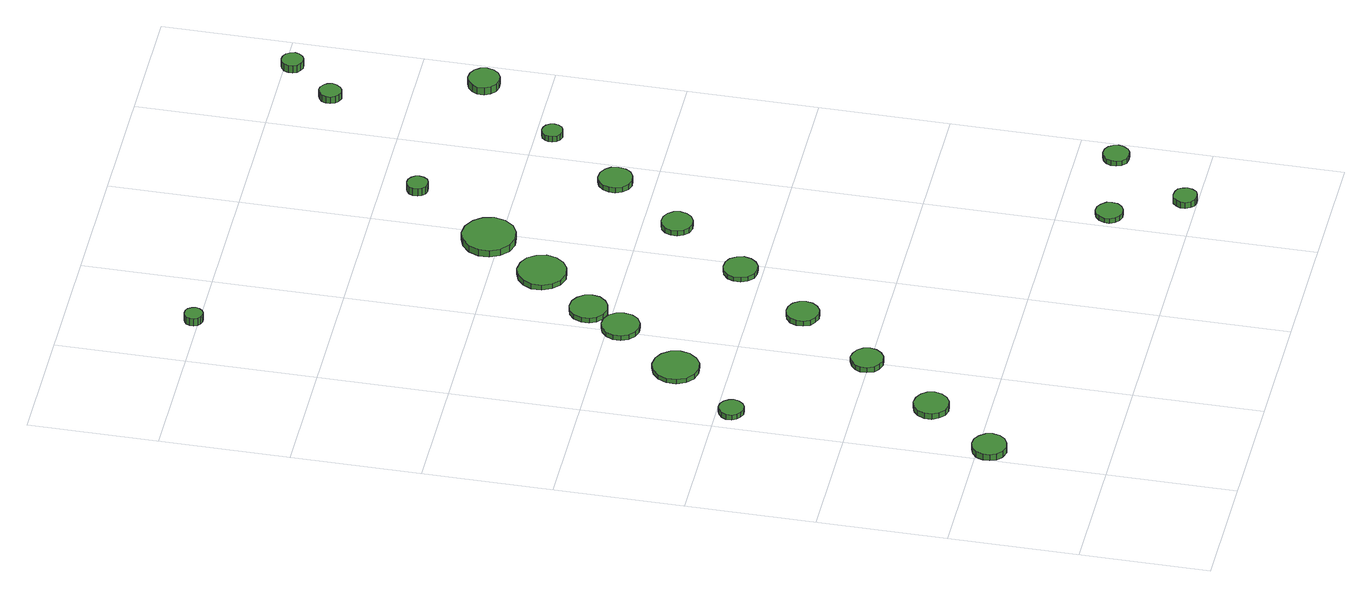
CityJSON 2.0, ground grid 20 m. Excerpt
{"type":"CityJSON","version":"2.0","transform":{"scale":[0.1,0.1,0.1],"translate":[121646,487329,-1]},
"CityObjects":{
"tree1":{"type":"SolitaryVegetationObject","attributes":{"function":"something"},"geometry":[{"type":"MultiSurface","lod":"1","boundaries":[[[0,1,2,3,4,5,6,7,8,9,10,11,12,13,14]],[[15,16,17,18,19,20,21,22,23,24,25,26,27,28,29]],[[0,29,28,1]],[[1,28,27,2]],[[2,27,26,3]],[[3,26,25,4]],[[4,25,24,5]],[[5,24,23,6]],[[6,23,22,7]],[[7,22,21,8]],[[8,21,20,9]],[[9,20,19,10]],[[10,19,18,11]],[[11,18,17,12]],[[12,17,16,13]],[[13,16,15,14]],[[14,15,29,0]]]}]},
"tree2":{"type":"SolitaryVegetationObject","attributes":{"function":"something"},"geometry":[{"type":"MultiSurface","lod":"1","boundaries":[[[30,31,32,33,34,35,36,37,38,39,40,41,42,43,44]],[[45,46,47,48,49,50,51,52,53,54,55,56,57,58,59]],[[30,59,58,31]],[[31,58,57,32]],[[32,57,56,33]],[[33,56,55,34]],[[34,55,54,35]],[[35,54,53,36]],[[36,53,52,37]],[[37,52,51,38]],[[38,51,50,39]],[[39,50,49,40]],[[40,49,48,41]],[[41,48,47,42]],[[42,47,46,43]],[[43,46,45,44]],[[44,45,59,30]]]}]},
"tree3":{"type":"SolitaryVegetationObject","attributes":{"function":"something"},"geometry":[{"type":"MultiSurface","lod":"1","boundaries":[[[60,61,62,63,64,65,66,67,68,69,70,71,72,73,74]],[[75,76,77,78,79,80,81,82,83,84,85,86,87,88,89]],[[60,89,88,61]],[[61,88,87,62]],[[62,87,86,63]],[[63,86,85,64]],[[64,85,84,65]],[[65,84,83,66]],[[66,83,82,67]],[[67,82,81,68]],[[68,81,80,69]],[[69,80,79,70]],[[70,79,78,71]],[[71,78,77,72]],[[72,77,76,73]],[[73,76,75,74]],[[74,75,89,60]]]}]},
"tree4":{"type":"SolitaryVegetationObject","attributes":{"function":"something"},"geometry":[{"type":"MultiSurface","lod":"1","boundaries":[[[90,91,92,93,94,95,96,97,98,99,100,101,102,103,104]],[[105,106,107,108,109,110,111,112,113,114,115,116,117,118,119]],[[90,119,118,91]],[[91,118,117,92]],[[92,117,116,93]],[[93,116,115,94]],[[94,115,114,95]],[[95,114,113,96]],[[96,113,112,97]],[[97,112,111,98]],[[98,111,110,99]],[[99,110,109,100]],[[100,109,108,101]],[[101,108,107,102]],[[102,107,106,103]],[[103,106,105,104]],[[104,105,119,90]]]}]},
"tree5":{"type":"SolitaryVegetationObject","attributes":{"function":"something"},"geometry":[{"type":"MultiSurface","lod":"1","boundaries":[[[120,121,122,123,124,125,126,127,128,129,130,131,132,133,134]],[[135,136,137,138,139,140,141,142,143,144,145,146,147,148,149]],[[120,149,148,121]],[[121,148,147,122]],[[122,147,146,123]],[[123,146,145,124]],[[124,145,144,125]],[[125,144,143,126]],[[126,143,142,127]],[[127,142,141,128]],[[128,141,140,129]],[[129,140,139,130]],[[130,139,138,131]],[[131,138,137,132]],[[132,137,136,133]],[[133,136,135,134]],[[134,135,149,120]]]}]},
"tree6":{"type":"SolitaryVegetationObject","attributes":{"function":"something"},"geometry":[{"type":"MultiSurface","lod":"1","boundaries":[[[150,151,152,153,154,155,156,157,158,159,160,161,162,163,164]],[[165,166,167,168,169,170,171,172,173,174,175,176,177,178,179]],[[150,179,178,151]],[[151,178,177,152]],[[152,177,176,153]],[[153,176,175,154]],[[154,175,174,155]],[[155,174,173,156]],[[156,173,172,157]],[[157,172,171,158]],[[158,171,170,159]],[[159,170,169,160]],[[160,169,168,161]],[[161,168,167,162]],[[162,167,166,163]],[[163,166,165,164]],[[164,165,179,150]]]}]},
"tree7":{"type":"SolitaryVegetationObject","attributes":{"function":"something"},"geometry":[{"type":"MultiSurface","lod":"1","boundaries":[[[180,181,182,183,184,185,186,187,188,189,190,191,192,193,194]],[[195,196,197,198,199,200,201,202,203,204,205,206,207,208,209]],[[180,209,208,181]],[[181,208,207,182]],[[182,207,206,183]],[[183,206,205,184]],[[184,205,204,185]],[[185,204,203,186]],[[186,203,202,187]],[[187,202,201,188]],[[188,201,200,189]],[[189,200,199,190]],[[190,199,198,191]],[[191,198,197,192]],[[192,197,196,193]],[[193,196,195,194]],[[194,195,209,180]]]}]},
"tree8":{"type":"SolitaryVegetationObject","attributes":{"function":"something"},"geometry":[{"type":"MultiSurface","lod":"1","boundaries":[[[210,211,212,213,214,215,216,217,218,219,220,221,222,223,224]],[[225,226,227,228,229,230,231,232,233,234,235,236,237,238,239]],[[210,239,238,211]],[[211,238,237,212]],[[212,237,236,213]],[[213,236,235,214]],[[214,235,234,215]],[[215,234,233,216]],[[216,233,232,217]],[[217,232,231,218]],[[218,231,230,219]],[[219,230,229,220]],[[220,229,228,221]],[[221,228,227,222]],[[222,227,226,223]],[[223,226,225,224]],[[224,225,239,210]]]}]},
"tree9":{"type":"SolitaryVegetationObject","attributes":{"function":"something"},"geometry":[{"type":"MultiSurface","lod":"1","boundaries":[[[240,241,242,243,244,245,246,247,248,249,250,251,252,253,254]],[[255,256,257,258,259,260,261,262,263,264,265,266,267,268,269]],[[240,269,268,241]],[[241,268,267,242]],[[242,267,266,243]],[[243,266,265,244]],[[244,265,264,245]],[[245,264,263,246]],[[246,263,262,247]],[[247,262,261,248]],[[248,261,260,249]],[[249,260,259,250]],[[250,259,258,251]],[[251,258,257,252]],[[252,257,256,253]],[[253,256,255,254]],[[254,255,269,240]]]}]},
"tree10":{"type":"SolitaryVegetationObject","attributes":{"function":"something"},"geometry":[{"type":"MultiSurface","lod":"1","boundaries":[[[270,271,272,273,274,275,276,277,278,279,280,281,282,283,284]],[[285,286,287,288,289,290,291,292,293,294,295,296,297,298,299]],[[270,299,298,271]],[[271,298,297,272]],[[272,297,296,273]],[[273,296,295,274]],[[274,295,294,275]],[[275,294,293,276]],[[276,293,292,277]],[[277,292,291,278]],[[278,291,290,279]],[[279,290,289,280]],[[280,289,288,281]],[[281,288,287,282]],[[282,287,286,283]],[[283,286,285,284]],[[284,285,299,270]]]}]},
"tree11":{"type":"SolitaryVegetationObject","attributes":{"function":"something"},"geometry":[{"type":"MultiSurface","lod":"1","boundaries":[[[300,301,302,303,304,305,306,307,308,309,310,311,312,313,314]],[[315,316,317,318,319,320,321,322,323,324,325,326,327,328,329]],[[300,329,328,301]],[[301,328,327,302]],[[302,327,326,303]],[[303,326,325,304]],[[304,325,324,305]],[[305,324,323,306]],[[306,323,322,307]],[[307,322,321,308]],[[308,321,320,309]],[[309,320,319,310]],[[310,319,318,311]],[[311,318,317,312]],[[312,317,316,313]],[[313,316,315,314]],[[314,315,329,300]]]}]},
"tree12":{"type":"SolitaryVegetationObject","attributes":{"function":"something"},"geometry":[{"type":"MultiSurface","lod":"1","boundaries":[[[330,331,332,333,334,335,336,337,338,339,340,341,342,343,344]],[[345,346,347,348,349,350,351,352,353,354,355,356,357,358,359]],[[330,359,358,331]],[[331,358,357,332]],[[332,357,356,333]],[[333,356,355,334]],[[334,355,354,335]],[[335,354,353,336]],[[336,353,352,337]],[[337,352,351,338]],[[338,351,350,339]],[[339,350,349,340]],[[340,349,348,341]],[[341,348,347,342]],[[342,347,346,343]],[[343,346,345,344]],[[344,345,359,330]]]}]},
"tree13":{"type":"SolitaryVegetationObject","attributes":{"function":"something"},"geometry":[{"type":"MultiSurface","lod":"1","boundaries":[[[360,361,362,363,364,365,366,367,368,369,370,371,372,373,374]],[[375,376,377,378,379,380,381,382,383,384,385,386,387,388,389]],[[360,389,388,361]],[[361,388,387,362]],[[362,387,386,363]],[[363,386,385,364]],[[364,385,384,365]],[[365,384,383,366]],[[366,383,382,367]],[[367,382,381,368]],[[368,381,380,369]],[[369,380,379,370]],[[370,379,378,371]],[[371,378,377,372]],[[372,377,376,373]],[[373,376,375,374]],[[374,375,389,360]]]}]},
"tree14":{"type":"SolitaryVegetationObject","attributes":{"function":"something"},"geometry":[{"type":"MultiSurface","lod":"1","boundaries":[[[390,391,392,393,394,395,396,397,398,399,400,401,402,403,404]],[[405,406,407,408,409,410,411,412,413,414,415,416,417,418,419]],[[390,419,418,391]],[[391,418,417,392]],[[392,417,416,393]],[[393,416,415,394]],[[394,415,414,395]],[[395,414,413,396]],[[396,413,412,397]],[[397,412,411,398]],[[398,411,410,399]],[[399,410,409,400]],[[400,409,408,401]],[[401,408,407,402]],[[402,407,406,403]],[[403,406,405,404]],[[404,405,419,390]]]}]},
"tree15":{"type":"SolitaryVegetationObject","attributes":{"function":"something"},"geometry":[{"type":"MultiSurface","lod":"1","boundaries":[[[420,421,422,423,424,425,426,427,428,429,430,431,432,433,434]],[[435,436,437,438,439,440,441,442,443,444,445,446,447,448,449]],[[420,449,448,421]],[[421,448,447,422]],[[422,447,446,423]],[[423,446,445,424]],[[424,445,444,425]],[[425,444,443,426]],[[426,443,442,427]],[[427,442,441,428]],[[428,441,440,429]],[[429,440,439,430]],[[430,439,438,431]],[[431,438,437,432]],[[432,437,436,433]],[[433,436,435,434]],[[434,435,449,420]]]}]},
"tree16":{"type":"SolitaryVegetationObject","attributes":{"function":"something"},"geometry":[{"type":"MultiSurface","lod":"1","boundaries":[[[450,451,452,453,454,455,456,457,458,459,460,461,462,463,464]],[[465,466,467,468,469,470,471,472,473,474,475,476,477,478,479]],[[450,479,478,451]],[[451,478,477,452]],[[452,477,476,453]],[[453,476,475,454]],[[454,475,474,455]],[[455,474,473,456]],[[456,473,472,457]],[[457,472,471,458]],[[458,471,470,459]],[[459,470,469,460]],[[460,469,468,461]],[[461,468,467,462]],[[462,467,466,463]],[[463,466,465,464]],[[464,465,479,450]]]}]},
"tree17":{"type":"SolitaryVegetationObject","attributes":{"function":"something"},"geometry":[{"type":"MultiSurface","lod":"1","boundaries":[[[480,481,482,483,484,485,486,487,488,489,490,491,492,493,494]],[[495,496,497,498,499,500,501,502,503,504,505,506,507,508,509]],[[480,509,508,481]],[[481,508,507,482]],[[482,507,506,483]],[[483,506,505,484]],[[484,505,504,485]],[[485,504,503,486]],[[486,503,502,487]],[[487,502,501,488]],[[488,501,500,489]],[[489,500,499,490]],[[490,499,498,491]],[[491,498,497,492]],[[492,497,496,493]],[[493,496,495,494]],[[494,495,509,480]]]}]},
"tree18":{"type":"SolitaryVegetationObject","attributes":{"function":"something"},"geometry":[{"type":"MultiSurface","lod":"1","boundaries":[[[510,511,512,513,514,515,516,517,518,519,520,521,522,523,524]],[[525,526,527,528,529,530,531,532,533,534,535,536,537,538,539]],[[510,539,538,511]],[[511,538,537,512]],[[512,537,536,513]],[[513,536,535,514]],[[514,535,534,515]],[[515,534,533,516]],[[516,533,532,517]],[[517,532,531,518]],[[518,531,530,519]],[[519,530,529,520]],[[520,529,528,521]],[[521,528,527,522]],[[522,527,526,523]],[[523,526,525,524]],[[524,525,539,510]]]}]},
"tree19":{"type":"SolitaryVegetationObject","attributes":{"function":"something"},"geometry":[{"type":"MultiSurface","lod":"1","boundaries":[[[540,541,542,543,544,545,546,547,548,549,550,551,552,553,554]],[[555,556,557,558,559,560,561,562,563,564,565,566,567,568,569]],[[540,569,568,541]],[[541,568,567,542]],[[542,567,566,543]],[[543,566,565,544]],[[544,565,564,545]],[[545,564,563,546]],[[546,563,562,547]],[[547,562,561,548]],[[548,561,560,549]],[[549,560,559,550]],[[550,559,558,551]],[[551,558,557,552]],[[552,557,556,553]],[[553,556,555,554]],[[554,555,569,540]]]}]},
"tree20":{"type":"SolitaryVegetationObject","attributes":{"function":"something"},"geometry":[{"type":"MultiSurface","lod":"1","boundaries":[[[570,571,572,573,574,575,576,577,578,579,580,581,582,583,584]],[[585,586,587,588,589,590,591,592,593,594,595,596,597,598,599]],[[570,599,598,571]],[[571,598,597,572]],[[572,597,596,573]],[[573,596,595,574]],[[574,595,594,575]],[[575,594,593,576]],[[576,593,592,577]],[[577,592,591,578]],[[578,591,590,579]],[[579,590,589,580]],[[580,589,588,581]],[[581,588,587,582]],[[582,587,586,583]],[[583,586,585,584]],[[584,585,599,570]]]}]},
"tree21":{"type":"SolitaryVegetationObject","attributes":{"function":"something"},"geometry":[{"type":"MultiSurface","lod":"1","boundaries":[[[600,601,602,603,604,605,606,607,608,609,610,611,612,613,614]],[[615,616,617,618,619,620,621,622,623,624,625,626,627,628,629]],[[600,629,628,601]],[[601,628,627,602]],[[602,627,626,603]],[[603,626,625,604]],[[604,625,624,605]],[[605,624,623,606]],[[606,623,622,607]],[[607,622,621,608]],[[608,621,620,609]],[[609,620,619,610]],[[610,619,618,611]],[[611,618,617,612]],[[612,617,616,613]],[[613,616,615,614]],[[614,615,629,600]]]}]},
"tree22":{"type":"SolitaryVegetationObject","attributes":{"function":"something"},"geometry":[{"type":"MultiSurface","lod":"1","boundaries":[[[630,631,632,633,634,635,636,637,638,639,640,641,642,643,644]],[[645,646,647,648,649,650,651,652,653,654,655,656,657,658,659]],[[630,659,658,631]],[[631,658,657,632]],[[632,657,656,633]],[[633,656,655,634]],[[634,655,654,635]],[[635,654,653,636]],[[636,653,652,637]],[[637,652,651,638]],[[638,651,650,639]],[[639,650,649,640]],[[640,649,648,641]],[[641,648,647,642]],[[642,647,646,643]],[[643,646,645,644]],[[644,645,659,630]]]}]}
},
"vertices":[
[53,183,17],[51,193,17],[44,202,17],[35,208,17],[24,209,17],[13,205,17],[5,198,17],[1,188,17],[1,177,17],[5,167,17],[13,160,17],[24,156,17],[35,158,17],[44,163,17],[51,172,17],[51,172,6],[44,163,6],[35,158,6],[24,156,6],[13,160,6],[5,167,6],[1,177,6],[1,188,6],[5,198,6],[13,205,6],[24,209,6],[35,208,6],[44,202,6],[51,193,6],[53,183,6],
[136,288,17],[134,299,17],[127,308,17],[117,313,17],[106,315,17],[95,311,17],[87,304,17],[82,293,17],[82,282,17],[87,272,17],[95,264,17],[106,261,17],[117,262,17],[127,268,17],[134,277,17],[134,277,7],[127,268,7],[117,262,7],[106,261,7],[95,264,7],[87,272,7],[82,282,7],[82,293,7],[87,304,7],[95,311,7],[106,315,7],[117,313,7],[127,308,7],[134,299,7],[136,288,7],
[57,578,18],[55,585,18],[50,592,18],[43,596,18],[35,597,18],[28,594,18],[22,589,18],[18,582,18],[18,573,18],[22,566,18],[28,561,18],[35,558,18],[43,559,18],[50,563,18],[55,570,18],[55,570,9],[50,563,9],[43,559,9],[35,558,9],[28,561,9],[22,566,9],[18,573,9],[18,582,9],[22,589,9],[28,594,9],[35,597,9],[43,596,9],[50,592,9],[55,585,9],[57,578,9],
[223,404,17],[221,414,17],[215,422,17],[206,427,17],[196,429,17],[186,425,17],[178,418,17],[174,409,17],[174,399,17],[178,389,17],[186,383,17],[196,379,17],[206,380,17],[215,386,17],[221,394,17],[221,394,8],[215,386,8],[206,380,8],[196,379,8],[186,383,8],[178,389,8],[174,399,8],[174,409,8],[178,418,8],[186,425,8],[196,429,8],[206,427,8],[215,422,8],[221,414,8],[223,404,8],
[158,679,18],[155,694,18],[146,706,18],[134,713,18],[119,715,18],[105,710,18],[94,700,18],[88,687,18],[88,672,18],[94,658,18],[105,648,18],[119,644,18],[134,645,18],[146,653,18],[155,665,18],[155,665,10],[146,653,10],[134,645,10],[119,644,10],[105,648,10],[94,658,10],[88,672,10],[88,687,10],[94,700,10],[105,710,10],[119,715,10],[134,713,10],[146,706,10],[155,694,10],[158,679,10],
[233,780,18],[231,792,18],[224,802,18],[213,808,18],[201,809,18],[190,805,18],[181,797,18],[176,786,18],[176,774,18],[181,763,18],[190,755,18],[201,751,18],[213,752,18],[224,758,18],[231,768,18],[231,768,10],[224,758,10],[213,752,10],[201,751,10],[190,755,10],[181,763,10],[176,774,10],[176,786,10],[181,797,10],[190,805,10],[201,809,10],[213,808,10],[224,802,10],[231,792,10],[233,780,10],
[315,520,18],[313,530,18],[307,539,18],[298,544,18],[288,545,18],[278,542,18],[270,535,18],[266,525,18],[266,515,18],[270,505,18],[278,499,18],[288,495,18],[298,496,18],[307,502,18],[313,510,18],[313,510,9],[307,502,9],[298,496,9],[288,495,9],[278,499,9],[270,505,9],[266,515,9],[266,525,9],[270,535,9],[278,542,9],[288,545,9],[298,544,9],[307,539,9],[313,530,9],[315,520,9],
[267,835,18],[265,847,18],[257,857,18],[247,863,18],[235,864,18],[223,861,18],[214,853,18],[209,841,18],[209,829,18],[214,818,18],[223,810,18],[235,806,18],[247,808,18],[257,814,18],[265,824,18],[265,824,10],[257,814,10],[247,808,10],[235,806,10],[223,810,10],[214,818,10],[209,829,10],[209,841,10],[214,853,10],[223,861,10],[235,864,10],[247,863,10],[257,857,10],[265,847,10],[267,835,10],
[110,1407,25],[108,1413,25],[105,1418,25],[100,1421,25],[94,1421,25],[88,1419,25],[84,1416,25],[81,1410,25],[81,1404,25],[84,1399,25],[88,1395,25],[94,1393,25],[100,1394,25],[105,1397,25],[108,1401,25],[108,1401,12],[105,1397,12],[100,1394,12],[94,1393,12],[88,1395,12],[84,1399,12],[81,1404,12],[81,1410,12],[84,1416,12],[88,1419,12],[94,1421,12],[100,1421,12],[105,1418,12],[108,1413,12],[110,1407,12],
[406,633,17],[403,644,17],[397,653,17],[388,658,17],[377,659,17],[367,656,17],[358,648,17],[354,639,17],[354,628,17],[358,618,17],[367,610,17],[377,607,17],[388,608,17],[397,614,17],[403,622,17],[403,622,9],[397,614,9],[388,608,9],[377,607,9],[367,610,9],[358,618,9],[354,628,9],[354,639,9],[358,648,9],[367,656,9],[377,659,9],[388,658,9],[397,653,9],[403,644,9],[406,633,9],
[350,922,18],[346,937,18],[337,950,18],[324,957,18],[308,959,18],[293,954,18],[282,944,18],[275,930,18],[275,914,18],[282,900,18],[293,889,18],[308,884,18],[324,886,18],[337,894,18],[346,906,18],[346,906,9],[337,894,9],[324,886,9],[308,884,9],[293,889,9],[282,900,9],[275,914,9],[275,930,9],[282,944,9],[293,954,9],[308,959,9],[324,957,9],[337,950,9],[346,937,9],[350,922,9],
[650,123,14],[649,131,14],[643,138,14],[636,143,14],[627,144,14],[619,141,14],[613,135,14],[609,127,14],[609,119,14],[613,111,14],[619,105,14],[627,102,14],[636,103,14],[643,107,14],[649,114,14],[649,114,6],[643,107,6],[636,103,6],[627,102,6],[619,105,6],[613,111,6],[609,119,6],[609,127,6],[613,135,6],[619,141,6],[627,144,6],[636,143,6],[643,138,6],[649,131,6],[650,123,6],
[421,1016,21],[417,1033,21],[407,1046,21],[392,1055,21],[375,1057,21],[359,1052,21],[346,1040,21],[339,1024,21],[339,1007,21],[346,992,21],[359,980,21],[375,975,21],[392,977,21],[407,985,21],[417,999,21],[417,999,9],[407,985,9],[392,977,9],[375,975,9],[359,980,9],[346,992,9],[339,1007,9],[339,1024,9],[346,1040,9],[359,1052,9],[375,1057,9],[392,1055,9],[407,1046,9],[417,1033,9],[421,1016,9],
[704,19,17],[702,26,17],[698,33,17],[691,36,17],[683,37,17],[676,35,17],[671,30,17],[667,23,17],[667,15,17],[671,8,17],[676,3,17],[683,1,17],[691,2,17],[698,5,17],[702,12,17],[702,12,6],[698,5,6],[691,2,6],[683,1,6],[676,3,6],[671,8,6],[667,15,6],[667,23,6],[671,30,6],[676,35,6],[683,37,6],[691,36,6],[698,33,6],[702,26,6],[704,19,6],
[494,748,18],[492,758,18],[486,766,18],[477,771,18],[467,772,18],[457,769,18],[450,762,18],[446,753,18],[446,743,18],[450,734,18],[457,727,18],[467,724,18],[477,725,18],[486,730,18],[492,738,18],[492,738,9],[486,730,9],[477,725,9],[467,724,9],[457,727,9],[450,734,9],[446,743,9],[446,753,9],[450,762,9],[457,769,9],[467,772,9],[477,771,9],[486,766,9],[492,758,9],[494,748,9],
[789,141,15],[787,149,15],[782,156,15],[775,160,15],[766,161,15],[758,158,15],[752,153,15],[749,145,15],[749,137,15],[752,129,15],[758,123,15],[766,121,15],[775,122,15],[782,126,15],[787,133,15],[787,133,6],[782,126,6],[775,122,6],[766,121,6],[758,123,6],[752,129,6],[749,137,6],[749,145,6],[752,153,6],[758,158,6],[766,161,6],[775,160,6],[782,156,6],[787,149,6],[789,141,6],
[584,860,17],[582,871,17],[576,879,17],[566,885,17],[555,886,17],[545,883,17],[537,875,17],[533,865,17],[533,855,17],[537,845,17],[545,837,17],[555,834,17],[566,835,17],[576,840,17],[582,849,17],[582,849,8],[576,840,8],[566,835,8],[555,834,8],[545,837,8],[537,845,8],[533,855,8],[533,865,8],[537,875,8],[545,883,8],[555,886,8],[566,885,8],[576,879,8],[582,871,8],[584,860,8],
[497,1145,22],[496,1152,22],[492,1157,22],[486,1161,22],[479,1161,22],[473,1159,22],[468,1155,22],[465,1149,22],[465,1142,22],[468,1136,22],[473,1131,22],[479,1129,22],[486,1130,22],[492,1133,22],[496,1139,22],[496,1139,9],[492,1133,9],[486,1130,9],[479,1129,9],[473,1131,9],[468,1136,9],[465,1142,9],[465,1149,9],[468,1155,9],[473,1159,9],[479,1161,9],[486,1161,9],[492,1157,9],[496,1152,9],[497,1145,9],
[668,975,18],[667,981,18],[663,987,18],[657,990,18],[651,991,18],[644,989,18],[639,984,18],[637,978,18],[637,972,18],[639,966,18],[644,961,18],[651,959,18],[657,960,18],[663,963,18],[667,969,18],[667,969,8],[663,963,8],[657,960,8],[651,959,8],[644,961,8],[639,966,8],[637,972,8],[637,978,8],[639,984,8],[644,989,8],[651,991,8],[657,990,8],[663,987,8],[667,981,8],[668,975,8],
[687,1317,28],[685,1324,28],[681,1329,28],[675,1333,28],[668,1334,28],[661,1331,28],[656,1327,28],[653,1320,28],[653,1313,28],[656,1306,28],[661,1302,28],[668,1299,28],[675,1300,28],[681,1304,28],[685,1310,28],[685,1310,16],[681,1304,16],[675,1300,16],[668,1299,16],[661,1302,16],[656,1306,16],[653,1313,16],[653,1320,16],[656,1327,16],[661,1331,16],[668,1334,16],[675,1333,16],[681,1329,16],[685,1324,16],[687,1317,16],
[775,1099,24],[773,1109,24],[767,1117,24],[758,1122,24],[748,1123,24],[738,1120,24],[731,1113,24],[726,1104,24],[726,1094,24],[731,1085,24],[738,1078,24],[748,1075,24],[758,1076,24],[767,1081,24],[773,1089,24],[773,1089,11],[767,1081,11],[758,1076,11],[748,1075,11],[738,1078,11],[731,1085,11],[726,1094,11],[726,1104,11],[731,1113,11],[738,1120,11],[748,1123,11],[758,1122,11],[767,1117,11],[773,1109,11],[775,1099,11],
[753,1387,26],[751,1394,26],[747,1400,26],[741,1403,26],[734,1404,26],[728,1402,26],[722,1397,26],[720,1391,26],[720,1384,26],[722,1377,26],[728,1373,26],[734,1371,26],[741,1371,26],[747,1375,26],[751,1380,26],[751,1380,13],[747,1375,13],[741,1371,13],[734,1371,13],[728,1373,13],[722,1377,13],[720,1384,13],[720,1391,13],[722,1397,13],[728,1402,13],[734,1404,13],[741,1403,13],[747,1400,13],[751,1394,13],[753,1387,13]
]}
